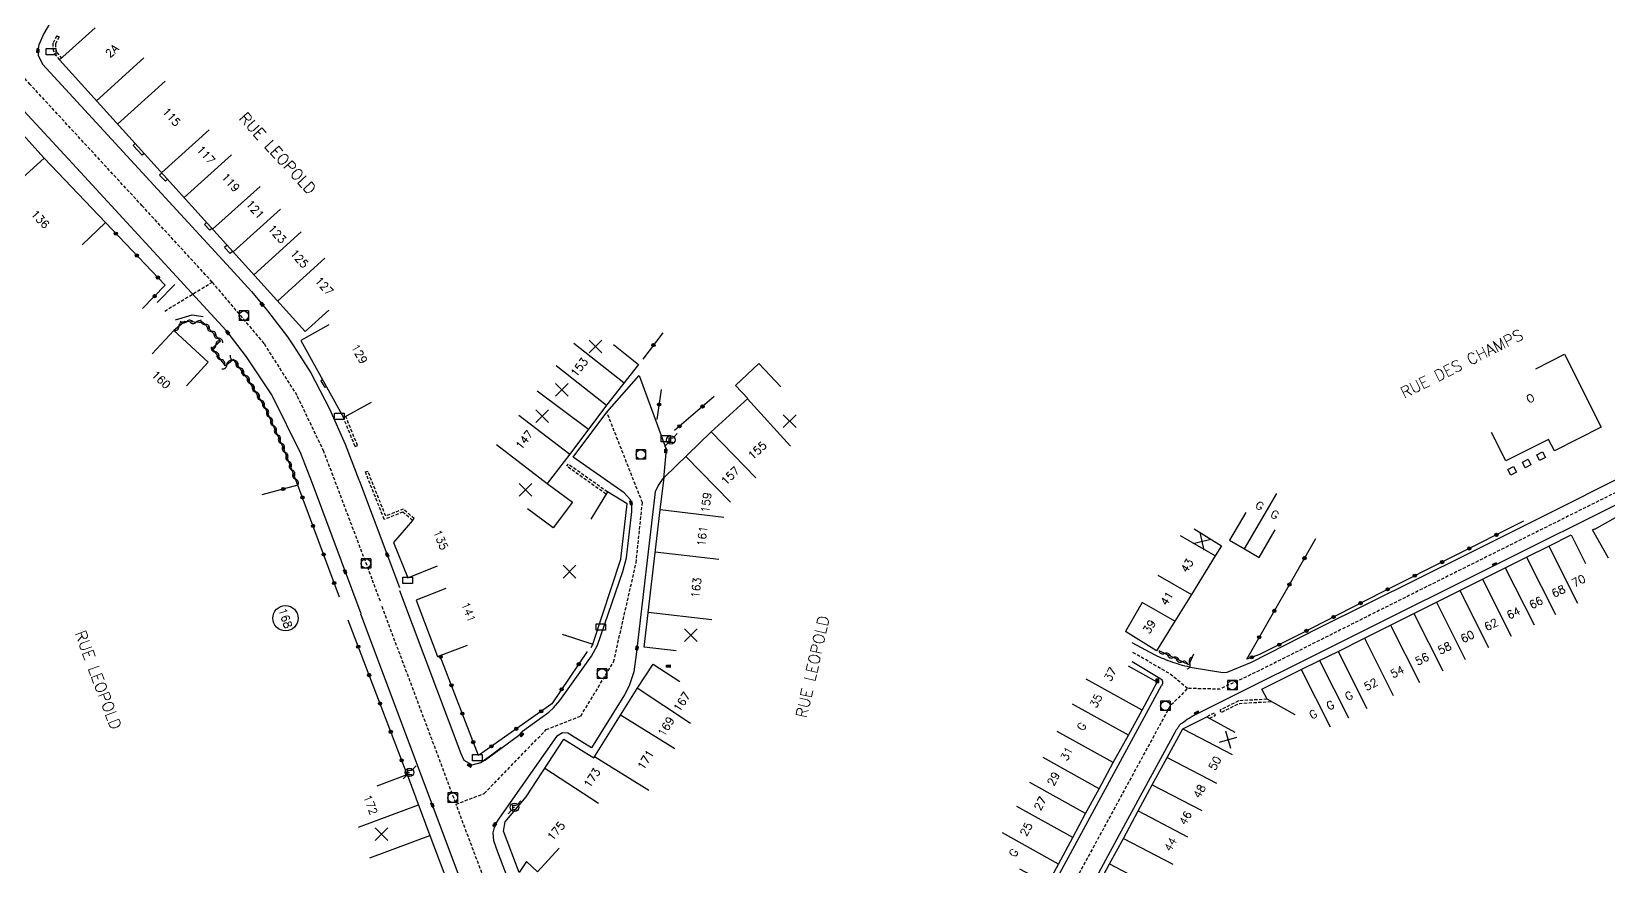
# Model space of a CAD drawing. Header units: millimetres. Extents: x 115000 to 116001, y 121000 to 122001.
# Drawn here: x 115363 to 115609.3, y 121500.5 to 121630.9 of the extents above; entities that cross this region are included whole.
import ezdxf
from ezdxf.enums import TextEntityAlignment as Align

# ---------------------------------------------------------------- set-up
doc = ezdxf.new("R2010")
doc.units = ezdxf.units.MM
doc.linetypes.add('DASHED', pattern=[0.75, 0.5, -0.25])
doc.layers.get('0').update_dxf_attribs({"linetype": 'CONTINUOUS'})
for name, color, linetype in [('W0001', 6, 'DASHED'), ('W0008', 7, 'CONTINUOUS'), ('W0100', 7, 'CONTINUOUS'), ('W0112', 1, 'DASHED'), ('W0120', 7, 'CONTINUOUS'), ('W0310', 3, 'CONTINUOUS'), ('W0322', 7, 'CONTINUOUS'), ('W0330', 7, 'CONTINUOUS'), ('W0400', 7, 'CONTINUOUS'), ('W0420', 7, 'CONTINUOUS'), ('W0471', 7, 'CONTINUOUS'), ('W0989', 7, 'CONTINUOUS'), ('W0991', 7, 'CONTINUOUS'), ('W1102', 7, 'CONTINUOUS'), ('W1471', 7, 'CONTINUOUS')]:
    doc.layers.add(name, color=color, linetype=linetype)
doc.styles.get("Standard").update_dxf_attribs({"font": 'romans.shx', "width": 0.85})

# ---------------------------------------------------------------- blocks, each defined once
blk = doc.blocks.new('T420')
for p, q in [((0.75, 0.75), (-0.75, 0.75)), ((-0.75, 0.75), (-0.75, -0.75)), ((0.75, 0.75), (0.75, -0.75)), ((0.75, -0.75), (-0.75, -0.75))]:
    blk.add_line(p, q)
blk.add_ellipse((0, 0), major_axis=(-0.53, 0.53), ratio=1, start_param=3.926991, end_param=10.210176)
blk = doc.blocks.new('t991o')
at = {"color": 0, "linetype": 'Continuous'}
for p, q in [((-1, 1), (1, -1)), ((-1, -1), (1, 1))]:
    blk.add_line(p, q, dxfattribs=at)
blk = doc.blocks.new('t322o')
at = {"color": 0, "linetype": 'Continuous'}
for radius in [0.25, 0.15]:
    blk.add_circle((0, 0), radius, dxfattribs=at)
blk = doc.blocks.new('t310o')
at = {"color": 0, "linetype": 'Continuous'}
for centre, start, end in [((-0.5, 0.38), 216.8699, 323.1304), ((0.5, -0.37), 36.8699, 143.1303)]:
    blk.add_arc(centre, 0.625, start, end, dxfattribs=at)
blk = doc.blocks.new('t112o')
at = {"color": 0, "linetype": 'Continuous'}
for p, q in [((-0.5, 0.5), (0.5, 0.5)), ((-0.5, -0.5), (-0.5, 0.5)), ((0.5, 0.5), (0.5, -0.5)), ((0.5, -0.5), (-0.5, -0.5))]:
    blk.add_line(p, q, dxfattribs=at)
blk = doc.blocks.new('t330o')
at = {"color": 0, "linetype": 'Continuous'}
for p, q in [((0.25, -0.25), (-0.25, 0.25)), ((-0.25, -0.25), (0.25, 0.25)), ((-0.25, 0.25), (-0.25, -0.25)), ((0.25, 0.25), (-0.25, 0.25)), ((0.25, -0.25), (0.25, 0.25)), ((-0.25, -0.25), (0.25, -0.25)), ((-0.25, -0.25), (-0.25, -0.25))]:
    blk.add_line(p, q, dxfattribs=at)
blk = doc.blocks.new('T400')
for p, q in [((-0.15, 0.3), (0.15, 0.3)), ((-0.15, -0.25), (-0.15, 0.3)), ((-0.15, 0.15), (0.15, 0.15)), ((-0.15, 0), (0.15, 0)), ((0.15, 0.3), (0.15, -0.25)), ((-0.15, -0.15), (0.15, -0.15)), ((-0.15, -0.25), (-0.15, -0.3)), ((-0.15, -0.3), (0.15, -0.3)), ((0.15, -0.3), (0.15, -0.25))]:
    blk.add_line(p, q)
blk = doc.blocks.new('T471')
for p, q in [((-0.333334, 0.333334), (-0.333334, -0.333334)), ((-0.333334, 0.333334), (0.333334, 0.333334)), ((-0.333334, 0), (0, 0)), ((0.500001, 0.500001), (1.000002, 1.000002)), ((-0.500001, -0.500001), (-1.000002, -1.000002)), ((-0.333334, -0.333334), (0.333334, -0.333334))]:
    blk.add_line(p, q)
blk.add_ellipse((0, 0), major_axis=(0.471405, 0.471405), ratio=1, start_param=5.4977871438, end_param=11.780972451)
blk = doc.blocks.new('T1471')
at = {"color": 0, "linetype": 'Continuous', "flags": 128}
blk.add_lwpolyline([(-0.75, -0.5), (-0.75, 0.5), (0.75, 0.5), (0.75, -0.5), (-0.75, -0.5)], dxfattribs=at)

msp = doc.modelspace()

# ---------------------------------------------------------------- linework, layer by layer
at = {"layer": 'W0001'}
for p, q in [((115383.77, 121587.25), (115391.19, 121591.77)), ((115417.65, 121541.15), (115429.26, 121510.23))]:
    msp.add_line(p, q, dxfattribs=at)
for points in [[(115417.44, 121541.96), (115416.16, 121545.38), (115408.61, 121565.33), (115404.43, 121574.08), (115399.29, 121582.19), (115391.19, 121591.77), (115380.24, 121603.67), (115362.75, 121622.63), (115353.5, 121632.42)], [(115279.89, 121363.66), (115297.07, 121378.52), (115310.53, 121390.05), (115319.19, 121398.26), (115327.67, 121406.86), (115336.73, 121416.17), (115347.14, 121425.26), (115361.79, 121435.67), (115374.84, 121443.62), (115393.63, 121454.26), (115409.99, 121462.99), (115430.88, 121470.94), (115442.62, 121473.54), (115438.58, 121485.46), (115429.26, 121510.23), (115433.68, 121511.9), (115443.36, 121521.89), (115448.74, 121523.99), (115453.88, 121532.46), (115457.39, 121547.93), (115458.38, 121557.32), (115452.81, 121571.47)]]:
    msp.add_lwpolyline(points, dxfattribs=at)
at = {"layer": 'W0001', "flags": 128}
for points in [[(115684.28, 121400.01), (115681.38, 121414.58), (115679.98, 121422.23), (115679.11, 121426.85), (115678.25, 121430.99), (115677.29, 121434.49), (115674.31, 121443.4), (115670.64, 121454.3), (115668.62, 121460.97), (115667.12, 121465.37), (115666.16, 121468.97), (115664.31, 121477.61), (115662.48, 121484.85), (115661.58, 121490.91), (115660.64, 121495.98), (115659, 121504.66), (115658.51, 121508.62), (115655.38, 121523.85), (115651.32, 121543.48), (115649.15, 121553.86), (115647.82, 121558.68), (115646.14, 121564), (115644.26, 121568.22), (115642.67, 121571.38), (115635.92, 121569.95), (115635.92, 121569.95), (115628.81, 121567.56), (115623.81, 121565.6), (115605.89, 121556.66), (115582.39, 121544.95), (115554.47, 121530.97), (115548.57, 121528.19), (115543.52, 121528.31), (115540.77, 121525.51), (115528.98, 121503.84), (115510.48, 121469.96), (115504.08, 121458.11), (115500.26, 121451.3), (115494.5, 121439.29), (115489.37, 121427.7), (115482.46, 121411.84), (115479.47, 121405.12)], [(115543.52, 121528.31), (115540.75, 121530.59), (115534.86, 121534.01)]]:
    msp.add_lwpolyline(points, dxfattribs=at)
at = {"layer": 'W0008', "flags": 128}
for points in [[(115652.23, 121548.45, -0.000001), (115655.3, 121533.37, -0.000001), (115657, 121525, -0.000046)], [(115534.83, 121535.5), (115538.41, 121533.56, 0.01515), (115539.76, 121532.96, 0.01515), (115541.15, 121532.43, 0.016417), (115542.68, 121531.96, 0.016417), (115544.24, 121531.59), (115549.04, 121530.81), (115549.72, 121530.85), (115553.53, 121532.39), (115563.93, 121537.72), (115587.28, 121549.33), (115624.23, 121567.79)], [(115523.63, 121488.33), (115532.9, 121505.48), (115541.58, 121521.48, -0.02833), (115542.06, 121522.26, -0.042665), (115542.44, 121522.72, -0.040218), (115542.65, 121522.9, -0.008309), (115543.76, 121523.68, -0.016556), (115544.09, 121523.89, -0.009773), (115544.66, 121524.21), (115546.03, 121524.88), (115592.34, 121547.96), (115611.56, 121557.53)], [(115534.89, 121532.52), (115539.18, 121529.91, -0.111633), (115539.45, 121529.69, -0.111633), (115539.6, 121529.38, -0.10295), (115539.6, 121529.06, -0.10295), (115539.48, 121528.77)], [(115462.23, 121469.6), (115486.02, 121452.04, 0.022009), (115486.69, 121451.59, 0.010116), (115488.22, 121450.7, 0.062401), (115489.4, 121450.22, 0.043559), (115491.19, 121449.91, 0.073545), (115492.95, 121450.03, 0.066744), (115494.77, 121450.68, 0.036292), (115496.37, 121451.65, 0.05336), (115497.32, 121452.5, 0.020036), (115498.58, 121454.01, 0.040724), (115499.11, 121454.82), (115500.52, 121457.46), (115513.86, 121482.15), (115515.5, 121484.67), (115518.82, 121490.71), (115539.46, 121528.78)]]:
    msp.add_lwpolyline(points, format="xyb", dxfattribs=at)
at = {"layer": 'W0008'}
for points in [[(115389.8, 121673.08), (115364.9, 121630.6), (115364.08, 121628.83), (115363.95, 121627.92), (115364.01, 121627.21), (115364.66, 121625.79), (115394.6, 121593.29), (115397.3, 121590.3), (115399.81, 121587.29), (115402.93, 121583.21), (115403.88, 121581.82), (115406.58, 121577.59), (115409.51, 121571.98), (115411.95, 121566.48), (115414.07, 121560.89), (115414.21, 121560.66), (115420.41, 121544.08)], [(115349.04, 121631.66), (115353.61, 121627.27), (115355.41, 121625.31), (115371.23, 121608.28), (115393.34, 121584.22), (115393.8, 121583.64), (115396.5, 121580.08), (115400.54, 121574.01), (115404.96, 121565.06), (115406.77, 121560.34), (115414.41, 121540)], [(115385.32, 121591.37), (115382.59, 121588.56)], [(115385.44, 121585.87), (115388.06, 121586.64), (115389.74, 121586.39)], [(115420.45, 121543.6), (115429.99, 121518.16), (115430.49, 121517.12), (115431.79, 121516.37), (115433.16, 121516.74), (115436.29, 121519.03), (115433.72, 121517.06), (115439.02, 121520.97), (115439.67, 121521.65), (115443.75, 121524.59), (115444.5, 121525.27), (115445.47, 121526.4), (115450.42, 121533.36), (115451.38, 121535.09), (115455.33, 121546.59), (115455.87, 121548.68), (115456.74, 121555.92), (115456.71, 121556.76), (115456.51, 121557.76), (115455.54, 121558.87), (115447.57, 121564.43), (115452.81, 121571.47), (115457.85, 121577.18), (115462.06, 121565.66), (115461.65, 121561.07), (115461.47, 121560.94), (115460.83, 121559.99), (115460.39, 121559.02), (115457.38, 121533.59), (115457.03, 121530.89), (115456.32, 121528.7), (115455.56, 121527.29), (115450.43, 121519.02), (115447.32, 121520.96), (115447.26, 121521.01), (115446.71, 121521.31), (115445.89, 121521.37), (115444.98, 121520.79), (115436, 121508.05), (115435.3, 121507.03), (115435.02, 121505.74), (115435.12, 121504.57), (115435.75, 121502.81), (115442.2, 121485.86)], [(115345.85, 121470.52), (115350.07, 121466.52), (115352.82, 121463.48), (115357.59, 121458.06), (115364.78, 121449.87), (115367.69, 121447.02), (115369.22, 121446.13), (115370.46, 121445.78), (115371.93, 121445.83), (115377.59, 121448.43), (115395.94, 121459.07), (115403.28, 121463.13), (115410.98, 121466.82), (115416.8, 121469.14), (115426.2, 121472.6), (115429.92, 121474.11), (115434.44, 121477.4), (115435.74, 121480.72), (115435.62, 121483.32), (115424.32, 121513.41), (115414.4, 121539.89)]]:
    msp.add_lwpolyline(points, dxfattribs=at)
at = {"layer": 'W0100'}
for points in [[(115312.83, 121650.17), (115315.55, 121654.36), (115322.65, 121649.76), (115329.65, 121644.87), (115329.48, 121644.81), (115337.92, 121638.79), (115337.91, 121638.79), (115338.03, 121638.68), (115345.12, 121632.23), (115356.31, 121620.65), (115364.93, 121611.12), (115374.49, 121601.06), (115370.87, 121597.61)], [(115372.91, 121631.47), (115367.32, 121626.49), (115405.68, 121584.03), (115409.39, 121587.38)], [(115409.39, 121585.09), (115405.02, 121582.67), (115411.68, 121570.61), (115416.05, 121573.03)], [(115381.8, 121580.55), (115385.2, 121584.21), (115390.57, 121579.24), (115387.16, 121575.57)], [(115453.84, 121582.01), (115457.77, 121578.91), (115452.75, 121572.54), (115447.02, 121564.9), (115443.51, 121560.32), (115447.43, 121557.41), (115444.44, 121553.4), (115440.43, 121556.38)], [(115463.63, 121534.17), (115458.66, 121534.74), (115461.15, 121556.21), (115461.77, 121561.23), (115469.11, 121568.4), (115474.83, 121573.57), (115472.91, 121575.6), (115476.54, 121579.04), (115479.98, 121575.41)], [(115445.86, 121536.79), (115450.61, 121535.22), (115454.99, 121548.5), (115455.99, 121557.12), (115452.9, 121559.01), (115450.3, 121554.74)], [(115422.48, 121554.55), (115419.5, 121551.08), (115421.73, 121545.57), (115426.37, 121547.45)], [(115427.67, 121543.91), (115423.01, 121542.11), (115426.39, 121533.3), (115431.06, 121535.09)], [(115445.37, 121503.38), (115442.01, 121499.68), (115440.26, 121501.26), (115439.11, 121499.56), (115436.7, 121506), (115436.94, 121507.46), (115440.24, 121511.38), (115446.11, 121520.4), (115446.11, 121520.39), (115450.8, 121517.46), (115457.53, 121528.31), (115460.04, 121532.12), (115464.22, 121529.37)], [(115416.93, 121513.12), (115421.62, 121514.86), (115425.16, 121505.34), (115430.57, 121491.01), (115434.74, 121482.78), (115434, 121480.94), (115425.64, 121473.95), (115422.38, 121472.79), (115415.74, 121470.8), (115409.41, 121467.68), (115393.85, 121459.95), (115391.63, 121464.43)]]:
    msp.add_lwpolyline(points, dxfattribs=at)
at = {"layer": 'W0100', "flags": 128}
for points in [[(115597.92, 121578.24), (115602.38, 121580.49), (115608.14, 121569.11), (115604.55, 121567.27), (115600.86, 121565.41), (115600.86, 121565.41), (115599.91, 121567.2), (115593.25, 121563.83), (115590.99, 121568.29)], [(115609.29, 121548.64), (115606.79, 121553.06), (115607.09, 121553.24), (115607.13, 121553.17), (115616.82, 121558.65), (115616.89, 121558.69), (115616.79, 121558.86), (115616.94, 121558.95), (115616.89, 121559.03), (115621.45, 121561.32), (115621.53, 121561.15), (115623.81, 121562.22), (115623.73, 121562.37), (115623.92, 121562.46), (115635.42, 121557.04), (115640.31, 121554.78), (115638.21, 121550.25)], [(115552.62, 121555.79), (115550.09, 121551.48), (115552.4, 121550.12), (115554.71, 121548.77), (115557.23, 121553.09)], [(115544.58, 121553.25), (115548.81, 121550.59), (115547.83, 121549.03), (115544.14, 121543), (115541.54, 121538.79), (115538.7, 121534.17), (115533.84, 121537.22)], [(115560.34, 121524.21), (115555.95, 121526.62), (115555.12, 121528.19), (115561.29, 121531.25), (115564.16, 121532.66), (115567.04, 121534.1), (115571.14, 121536.15), (115575.23, 121538.19), (115578.89, 121540), (115582.41, 121541.76), (115586.03, 121543.62), (115589.57, 121545.39), (115593.16, 121547.14), (115596.49, 121548.8), (115599.93, 121550.54), (115603.43, 121552.29), (115605.67, 121547.82)], [(115517.3, 121500.12), (115521.71, 121497.78), (115523.36, 121500.88), (115525.59, 121505.02), (115527.61, 121508.75), (115529.71, 121512.64), (115531.91, 121516.73), (115534.29, 121520.99), (115536.43, 121524.91), (115538.77, 121529.27), (115534.31, 121531.79)], [(115533.98, 121487.46), (115531.62, 121483.05), (115523.95, 121487.17), (115526.85, 121492.5), (115529.2, 121496.85), (115531.31, 121500.89), (115533.51, 121504.88), (115535.83, 121509.19), (115538.02, 121513.27), (115540.33, 121517.54), (115542.78, 121522), (115546.54, 121523.89), (115550.92, 121521.48)]]:
    msp.add_lwpolyline(points, dxfattribs=at)
at = {"layer": 'W0112'}
for p, q in [((115366.9, 121630.24), (115367.26, 121630.05)), ((115413.51, 121566.08), (115413.88, 121566.23)), ((115415.11, 121562.11), (115415.48, 121562.25)), ((115446.55, 121563.01), (115446.78, 121563.33)), ((115422.48, 121554.55), (115422.74, 121554.85))]:
    msp.add_line(p, q, dxfattribs=at)
for points in [[(115366.9, 121630.24), (115366.3, 121629.08), (115366.29, 121628.22), (115366.54, 121627.41), (115367.35, 121626.49)], [(115367.26, 121630.05), (115366.7, 121628.98), (115366.69, 121628.28), (115366.9, 121627.61), (115367.65, 121626.76)], [(115413.51, 121566.08), (115411.68, 121570.61)], [(115413.88, 121566.23), (115412.05, 121570.76)], [(115422.48, 121554.55), (115420.95, 121555.85), (115418.05, 121554.71), (115415.11, 121562.11)], [(115422.74, 121554.85), (115421.03, 121556.31), (115418.28, 121555.23), (115415.48, 121562.25)], [(115452.68, 121558.66), (115446.55, 121563.01)], [(115452.92, 121558.99), (115446.78, 121563.33)]]:
    msp.add_lwpolyline(points, dxfattribs=at)
at = {"layer": 'W0112', "flags": 128}
for points in [[(115555.95, 121526.62), (115551.51, 121526.37), (115548.59, 121524.91), (115548.77, 121524.56), (115551.62, 121525.98), (115556.62, 121526.25)], [(115546.97, 121523.65), (115547.9, 121524.11), (115547.72, 121524.47), (115546.54, 121523.89)]]:
    msp.add_lwpolyline(points, dxfattribs=at)
at = {"layer": 'W0120'}
for p, q in [((115379.15, 121613.4), (115378.84, 121613.11)), ((115380.54, 121611.86), (115380.22, 121611.57)), ((115383.3, 121608.8), (115382.93, 121608.47)), ((115384.19, 121607.82), (115383.87, 121607.52)), ((115390.3, 121601.05), (115389.98, 121600.76)), ((115391.1, 121600.16), (115390.82, 121599.9)), ((115393.49, 121597.53), (115393.1, 121597.17)), ((115394.37, 121596.55), (115394, 121596.21)), ((115408.43, 121576.49), (115408.13, 121576.33)), ((115409.02, 121575.42), (115408.76, 121575.28))]:
    msp.add_line(p, q, dxfattribs=at)
for points in [[(115380.22, 121611.57), (115378.84, 121613.11)], [(115383.87, 121607.52), (115382.93, 121608.47)], [(115389.98, 121600.76), (115390.82, 121599.9)], [(115394, 121596.21), (115393.1, 121597.17)], [(115408.13, 121576.33), (115408.76, 121575.28)]]:
    msp.add_lwpolyline(points, dxfattribs=at)
at = {"layer": 'W0310'}
msp.add_lwpolyline([(115404.56, 121560.05), (115402.35, 121565.74), (115399.41, 121572.28), (115396.71, 121576.7), (115394.49, 121579.7), (115393.26, 121578.7), (115391.18, 121581.46), (115392.49, 121582.61), (115389.82, 121585.43), (115386.91, 121585.63), (115385.2, 121584.21)], dxfattribs=at)
at = {"layer": 'W0310', "flags": 128}
msp.add_lwpolyline([(115544.43, 121533.66), (115543.72, 121531.99), (115539.08, 121534.17)], dxfattribs=at)
at = {"layer": 'W0322'}
for p, q in [((115374.49, 121601.06), (115383.83, 121591.28)), ((115383.83, 121591.28), (115380.31, 121587.62)), ((115461.54, 121583.83), (115458.43, 121579.75)), ((115461.33, 121575), (115460.63, 121570.29)), ((115469.56, 121573.91), (115463.41, 121568.59)), ((115404.56, 121560.05), (115398.93, 121558.56)), ((115411.07, 121542.55), (115404.56, 121560.05)), ((115421.62, 121514.86), (115412.41, 121538.95)), ((115450.61, 121535.22), (115450.34, 121534.64))]:
    msp.add_line(p, q, dxfattribs=at)
at = {"layer": 'W0322', "flags": 128}
msp.add_lwpolyline([(115596.02, 121554.42), (115574.01, 121543.4), (115564.66, 121538.61), (115561.64, 121537.06), (115554.77, 121533.6), (115552.76, 121532.9), (115563.55, 121551.71)], dxfattribs=at)
at = {"layer": 'W0322'}
msp.add_lwpolyline([(115449.77, 121534.05), (115444.24, 121525.92), (115432.75, 121517.83), (115426.81, 121533.37)], dxfattribs=at)
at = {"layer": 'W1102'}
for p, q in [((115380.51, 121626.81), (115373.09, 121620.1)), ((115383.83, 121623.14), (115376.41, 121616.44)), ((115390.7, 121615.54), (115383.27, 121608.83)), ((115394.2, 121611.66), (115386.78, 121604.96)), ((115357.51, 121604.41), (115364.93, 121611.12)), ((115398.66, 121606.72), (115391.24, 121600.01)), ((115401.86, 121603.17), (115394.44, 121596.47)), ((115405.09, 121599.6), (115397.67, 121592.9)), ((115408.79, 121595.5), (115401.37, 121588.8)), ((115447.65, 121582.22), (115455.5, 121576.03)), ((115444.9, 121578.74), (115452.76, 121572.55)), ((115441.95, 121574.81), (115449.95, 121568.81)), ((115481.52, 121566.14), (115474.81, 121573.55)), ((115439.08, 121570.98), (115447.02, 121564.9)), ((115476.07, 121561.22), (115469.09, 121568.37)), ((115435.57, 121566.4), (115443.51, 121560.32)), ((115472.14, 121557.38), (115465.15, 121564.53)), ((115471.07, 121554.98), (115461.15, 121556.22)), ((115470.31, 121548.43), (115460.38, 121549.58)), ((115469.22, 121539.01), (115459.29, 121540.16)), ((115465.9, 121522.84), (115457.55, 121528.34)), ((115463.44, 121518.86), (115454.94, 121524.13)), ((115451.49, 121510.33), (115443.11, 121515.79)), ((115459.4, 121512.35), (115450.9, 121517.62)), ((115414.01, 121506.63), (115423.38, 121510.12)), ((115415.79, 121501.85), (115425.16, 121505.34))]:
    msp.add_line(p, q, dxfattribs=at)
at = {"layer": 'W1102', "flags": 128}
for points in [[(115552.4, 121550.12), (115557.45, 121558.75)], [(115547.83, 121549.03), (115542.43, 121552.14)], [(115599.93, 121550.54), (115604.43, 121541.61)], [(115596.49, 121548.8), (115600.99, 121539.88)], [(115538.9, 121546.02), (115544.14, 121543)], [(115589.57, 121545.39), (115594.07, 121536.46)], [(115593.16, 121547.14), (115597.66, 121538.22)], [(115586.03, 121543.62), (115590.54, 121534.69)], [(115541.54, 121538.79), (115536.43, 121541.73), (115533.84, 121537.22)], [(115578.89, 121540), (115583.39, 121531.07)], [(115582.41, 121541.76), (115586.91, 121532.83)], [(115575.23, 121538.19), (115579.73, 121529.26)], [(115571.14, 121536.15), (115575.65, 121527.22)], [(115564.16, 121532.66), (115568.67, 121523.74)], [(115567.04, 121534.1), (115571.55, 121525.17)], [(115561.29, 121531.25), (115565.79, 121522.33)], [(115536.43, 121524.91), (115527.69, 121529.77)], [(115534.29, 121520.99), (115525.55, 121525.86)], [(115531.91, 121516.73), (115523.18, 121521.6)], [(115542.78, 121522), (115550.5, 121517.97)], [(115529.71, 121512.64), (115520.97, 121517.51)], [(115540.33, 121517.54), (115548.04, 121513.5)], [(115527.61, 121508.75), (115518.87, 121513.62)], [(115538.02, 121513.27), (115545.73, 121509.24)], [(115525.59, 121505.02), (115516.86, 121509.88)], [(115535.83, 121509.19), (115543.54, 121505.15)], [(115523.36, 121500.88), (115514.62, 121505.75)], [(115533.51, 121504.88), (115541.23, 121500.84)], [(115531.31, 121500.89), (115539.03, 121496.86)]]:
    msp.add_lwpolyline(points, dxfattribs=at)
at = {"layer": 'W1102'}
msp.add_circle((115402.62, 121539.27), 1.98, dxfattribs=at)

# ---------------------------------------------------------------- block references
at = {"layer": 'W0112', "rotation": 296.8550893127666}
for p in [(115598.74, 121564.58), (115594.24, 121562.3), (115596.49, 121563.44)]:
    msp.add_blockref('t112o', p, dxfattribs=at)
at = {"layer": 'W0310'}
for p, rotation in [((115385.97, 121584.85), 219.6863498847983), ((115387.19, 121585.61), 176.1925627634578), ((115388.69, 121585.51), 176.1925627634578), ((115390.07, 121585.17), 133.2782269191424), ((115391.1, 121584.08), 133.2782269191424), ((115391.62, 121580.87), 127.0058615812678), ((115391.75, 121581.96), 41.25394328451613), ((115392.13, 121582.99), 133.2782269191424), ((115392.52, 121579.67), 127.0058615812678), ((115393.47, 121578.87), 219.3351362788169), ((115394.6, 121579.55), 126.5754501639119), ((115395.49, 121578.35), 126.5754501639119), ((115396.39, 121577.14), 126.5754501639119), ((115397.21, 121575.89), 121.4323101810608), ((115397.99, 121574.61), 121.4323101810608), ((115398.77, 121573.33), 121.4323101810608), ((115399.52, 121572.04), 114.2163221567183), ((115400.14, 121570.67), 114.2163221567183), ((115400.76, 121569.3), 114.2163221567183), ((115401.37, 121567.93), 114.2163221567183), ((115401.99, 121566.56), 114.2163221567183), ((115402.57, 121565.18), 111.1945286150284), ((115403.12, 121563.78), 111.1945286150284), ((115403.66, 121562.39), 111.1945286150284), ((115404.2, 121560.99), 111.1945286150284), ((115539.94, 121533.77), 154.7720630145733), ((115541.3, 121533.13), 154.7720630145733), ((115542.65, 121532.49), 154.7720630145733), ((115543.85, 121532.28), 247.0925281721485)]:
    msp.add_blockref('t310o', p, dxfattribs=dict(at, rotation=rotation))
at = {"layer": 'W0322'}
for p, rotation in [((115376.13, 121599.34), 313.6694556888403), ((115379.41, 121595.91), 313.6694556888403), ((115382.7, 121592.47), 313.6694556888403), ((115382.18, 121589.57), 226.0610793584836), ((115460.1, 121581.94), 232.7349090081251), ((115460.98, 121572.65), 261.6075464570629), ((115467.77, 121572.35), 220.8511547991022), ((115464.17, 121569.25), 220.8511547991022), ((115402.27, 121559.45), 194.8813187298851), ((115405.28, 121558.13), 110.3936641597177), ((115406.93, 121553.68), 110.3936641597177), ((115591.77, 121552.29), 206.5828089948837), ((115587.53, 121550.17), 206.5828089948837), ((115408.59, 121549.23), 110.3936641597177), ((115561.8, 121548.66), 60.17921398226257), ((115583.28, 121548.04), 206.5828089948837), ((115410.24, 121544.77), 110.3936641597177), ((115559.44, 121544.54), 60.17921398226257), ((115579.03, 121545.92), 206.5828089948837), ((115574.78, 121543.79), 206.5828089948837), ((115557.07, 121540.42), 60.17921398226257), ((115570.55, 121541.63), 207.1636611243494), ((115562.1, 121537.29), 207.2062722053762), ((115566.33, 121539.46), 207.1636611243494), ((115413.99, 121534.83), 110.9166589671961), ((115554.71, 121536.29), 60.17921398226257), ((115557.86, 121535.15), 206.7331739447879), ((115426.86, 121533.24), 110.9051660594433), ((115553.55, 121533.17), 199.2235655803973), ((115415.68, 121530.39), 110.9166589671961), ((115448.43, 121532.09), 235.7894958538799), ((115428.56, 121528.8), 110.9051660594433), ((115445.76, 121528.16), 235.7894958538799), ((115417.38, 121525.95), 110.9166589671961), ((115430.25, 121524.36), 110.9051660594433), ((115442.57, 121524.74), 215.1357769870496), ((115419.07, 121521.52), 110.9166589671961), ((115431.95, 121519.93), 110.9051660594433), ((115438.68, 121522.01), 215.1357769870496), ((115434.8, 121519.27), 215.1357769870496), ((115420.77, 121517.08), 110.9166589671961)]:
    msp.add_blockref('t322o', p, dxfattribs=dict(at, rotation=rotation))
at = {"layer": 'W0330'}
msp.add_blockref('t330o', (115538.8, 121529.51), dxfattribs=at)
at = {"layer": 'W0400'}
for p, rotation in [((115363.95, 121627.92), 176.2556730642676), ((115398.97, 121588.3), 219.805502770517), ((115393.6, 121583.89), 38.71105975766646), ((115462.03, 121565.37), 175.2216018235328), ((115456.6, 121557.29), 11.52671414722868), ((115418.51, 121549.17), 200.8977337756863), ((115591.5, 121547.7), 116.4871649468544), ((115411.95, 121546.55), 20.66434093859876), ((115457.51, 121534.6), 173.0656332032403), ((115462.45, 121531.8), 90), ((115544.96, 121524.52), 116.1575458394783), ((115439.53, 121521.06), 136.2031678971151), ((115431.37, 121516.27), 59.64189111900362), ((115425.56, 121510.11), 21.07070751044062), ((115435.3, 121507.03), 145.7626321912411)]:
    msp.add_blockref('T400', p, dxfattribs=dict(at, rotation=rotation))
at = {"layer": 'W0420'}
for p in [(115396.12, 121586.51), (115458.13, 121564.84), (115415.18, 121547.82), (115452.06, 121530.61), (115550.5, 121528.82), (115540.07, 121525.59), (115428.73, 121511.24)]:
    msp.add_blockref('T420', p, dxfattribs=at)
at = {"layer": 'W0471'}
for p in [(115462.82, 121567.11), (115422.01, 121515.2), (115438.4, 121509.74)]:
    msp.add_blockref('T471', p, dxfattribs=at)
at = {"layer": 'W0991'}
for p, rotation in [((115451.06, 121581.71), 90), ((115445.8, 121574.94), 90), ((115442.72, 121570.84), 90), ((115481.37, 121570.05), 90), ((115440.12, 121559.31), 90), ((115545.77, 121551.28), 327.8625848362206), ((115446.98, 121546.55), 90), ((115465.93, 121536.63), 90), ((115549.85, 121520.32), 331.1868688708965), ((115417.61, 121505.55), 90)]:
    msp.add_blockref('t991o', p, dxfattribs=dict(at, rotation=rotation))
at = {"layer": 'W1471'}
for p in [(115366, 121627.75), (115411.05, 121570.82), (115462.03, 121567.31), (115421.69, 121545.18), (115451.88, 121537.89), (115432.58, 121517.48)]:
    msp.add_blockref('T1471', p, dxfattribs=at)

# ---------------------------------------------------------------- texts
at = {"layer": 'W0989'}
for s, rotation, p in [('RUE LEOPOLD', 312.6192, (115401.41, 121611.87)), ('RUE DES CHAMPS', 26.5036, (115586.36, 121579.04)), ('RUE LEOPOLD', 77.2365, (115484.95, 121531.69)), ('RUE LEOPOLD', 290.6301, (115373.38, 121529.64))]:
    msp.add_text(s, height=1.75, rotation=rotation, dxfattribs=at).set_placement(p, align=Align.MIDDLE)
at = {"layer": 'W0991'}
for s, rotation, p in [('2A', 42.0957, (115375.51, 121627.87)), ('115', 312.0949, (115384.82, 121617.57)), ('117', 312.0941, (115390.19, 121611.62)), ('119', 312.0941, (115394.07, 121607.33)), ('121', 312.0934, (115397.88, 121603.11)), ('136', 313.5788, (115364.33, 121601.59)), ('123', 312.0927, (115401.33, 121599.28)), ('125', 312.0926, (115404.8, 121595.44)), ('127', 312.0921, (115408.69, 121591.14)), ('129', 298.9225, (115414.18, 121580.55)), ('153', 51.7748, (115448.51, 121578.47)), ('160', 317.1322, (115383.2, 121576.52)), ('O', 26.8551, (115597.08, 121573.61)), ('147', 52.5396, (115439.92, 121567.14)), ('155', 42.1428, (115476.32, 121565.48)), ('157', 44.3124, (115472.09, 121561.52)), ('159', 82.8943, (115468.34, 121557.35)), ('G', 329.6307, (115554.79, 121556.84)), ('G', 329.6307, (115557.14, 121555.46)), ('135', 292.0614, (115426.88, 121551.51)), ('161', 83.3875, (115467.72, 121552.1)), ('43', 58.5335, (115543.44, 121547.49)), ('163', 83.3863, (115466.78, 121544.03)), ('70', 26.5389, (115604.6, 121545.12)), ('41', 58.2439, (115540.29, 121542.37)), ('66', 26.5389, (115597.95, 121541.71)), ('68', 26.5389, (115601.46, 121543.5)), ('168', 288.3057, (115402.62, 121539.27)), ('141', 291.0183, (115431.23, 121540.22)), ('64', 26.5389, (115594.44, 121540.09)), ('39', 58.4854, (115537.57, 121537.95)), ('62', 26.5389, (115590.94, 121538.29)), ('58', 26.5389, (115583.66, 121534.61)), ('60', 26.5389, (115587.25, 121536.41)), ('56', 26.5389, (115580.15, 121532.9)), ('37', 61.5122, (115531.46, 121530.51)), ('54', 26.5389, (115576.28, 121530.92)), ('167', 56.5835, (115464.53, 121526.22)), ('G', 26.5389, (115568.73, 121527.15)), ('52', 26.5389, (115572.15, 121528.95)), ('35', 61.5122, (115529.22, 121526.38)), ('G', 26.5389, (115565.83, 121525.68)), ('169', 58.193, (115462.07, 121522.35)), ('G', 61.5122, (115526.99, 121522.36)), ('G', 26.5389, (115563.16, 121524.27)), ('171', 58.1933, (115458.86, 121517.17)), ('31', 61.5122, (115524.64, 121518.11)), ('173', 56.9068, (115450.51, 121514.33)), ('50', 61.419, (115547.79, 121516.64)), ('29', 61.5122, (115522.58, 121514.2)), ('48', 61.419, (115545.39, 121512.25)), ('172', 290.4111, (115415.91, 121510.13)), ('27', 61.5122, (115520.51, 121510.35)), ('46', 61.419, (115543.19, 121508.07)), ('175', 49.9232, (115444.89, 121506.03)), ('25', 61.5122, (115518.33, 121506.33)), ('G', 61.5122, (115516.36, 121502.62)), ('44', 61.419, (115540.85, 121503.96))]:
    msp.add_text(s, height=1.25, rotation=rotation, dxfattribs=at).set_placement(p, align=Align.MIDDLE)

doc.saveas('drawing.dxf')
